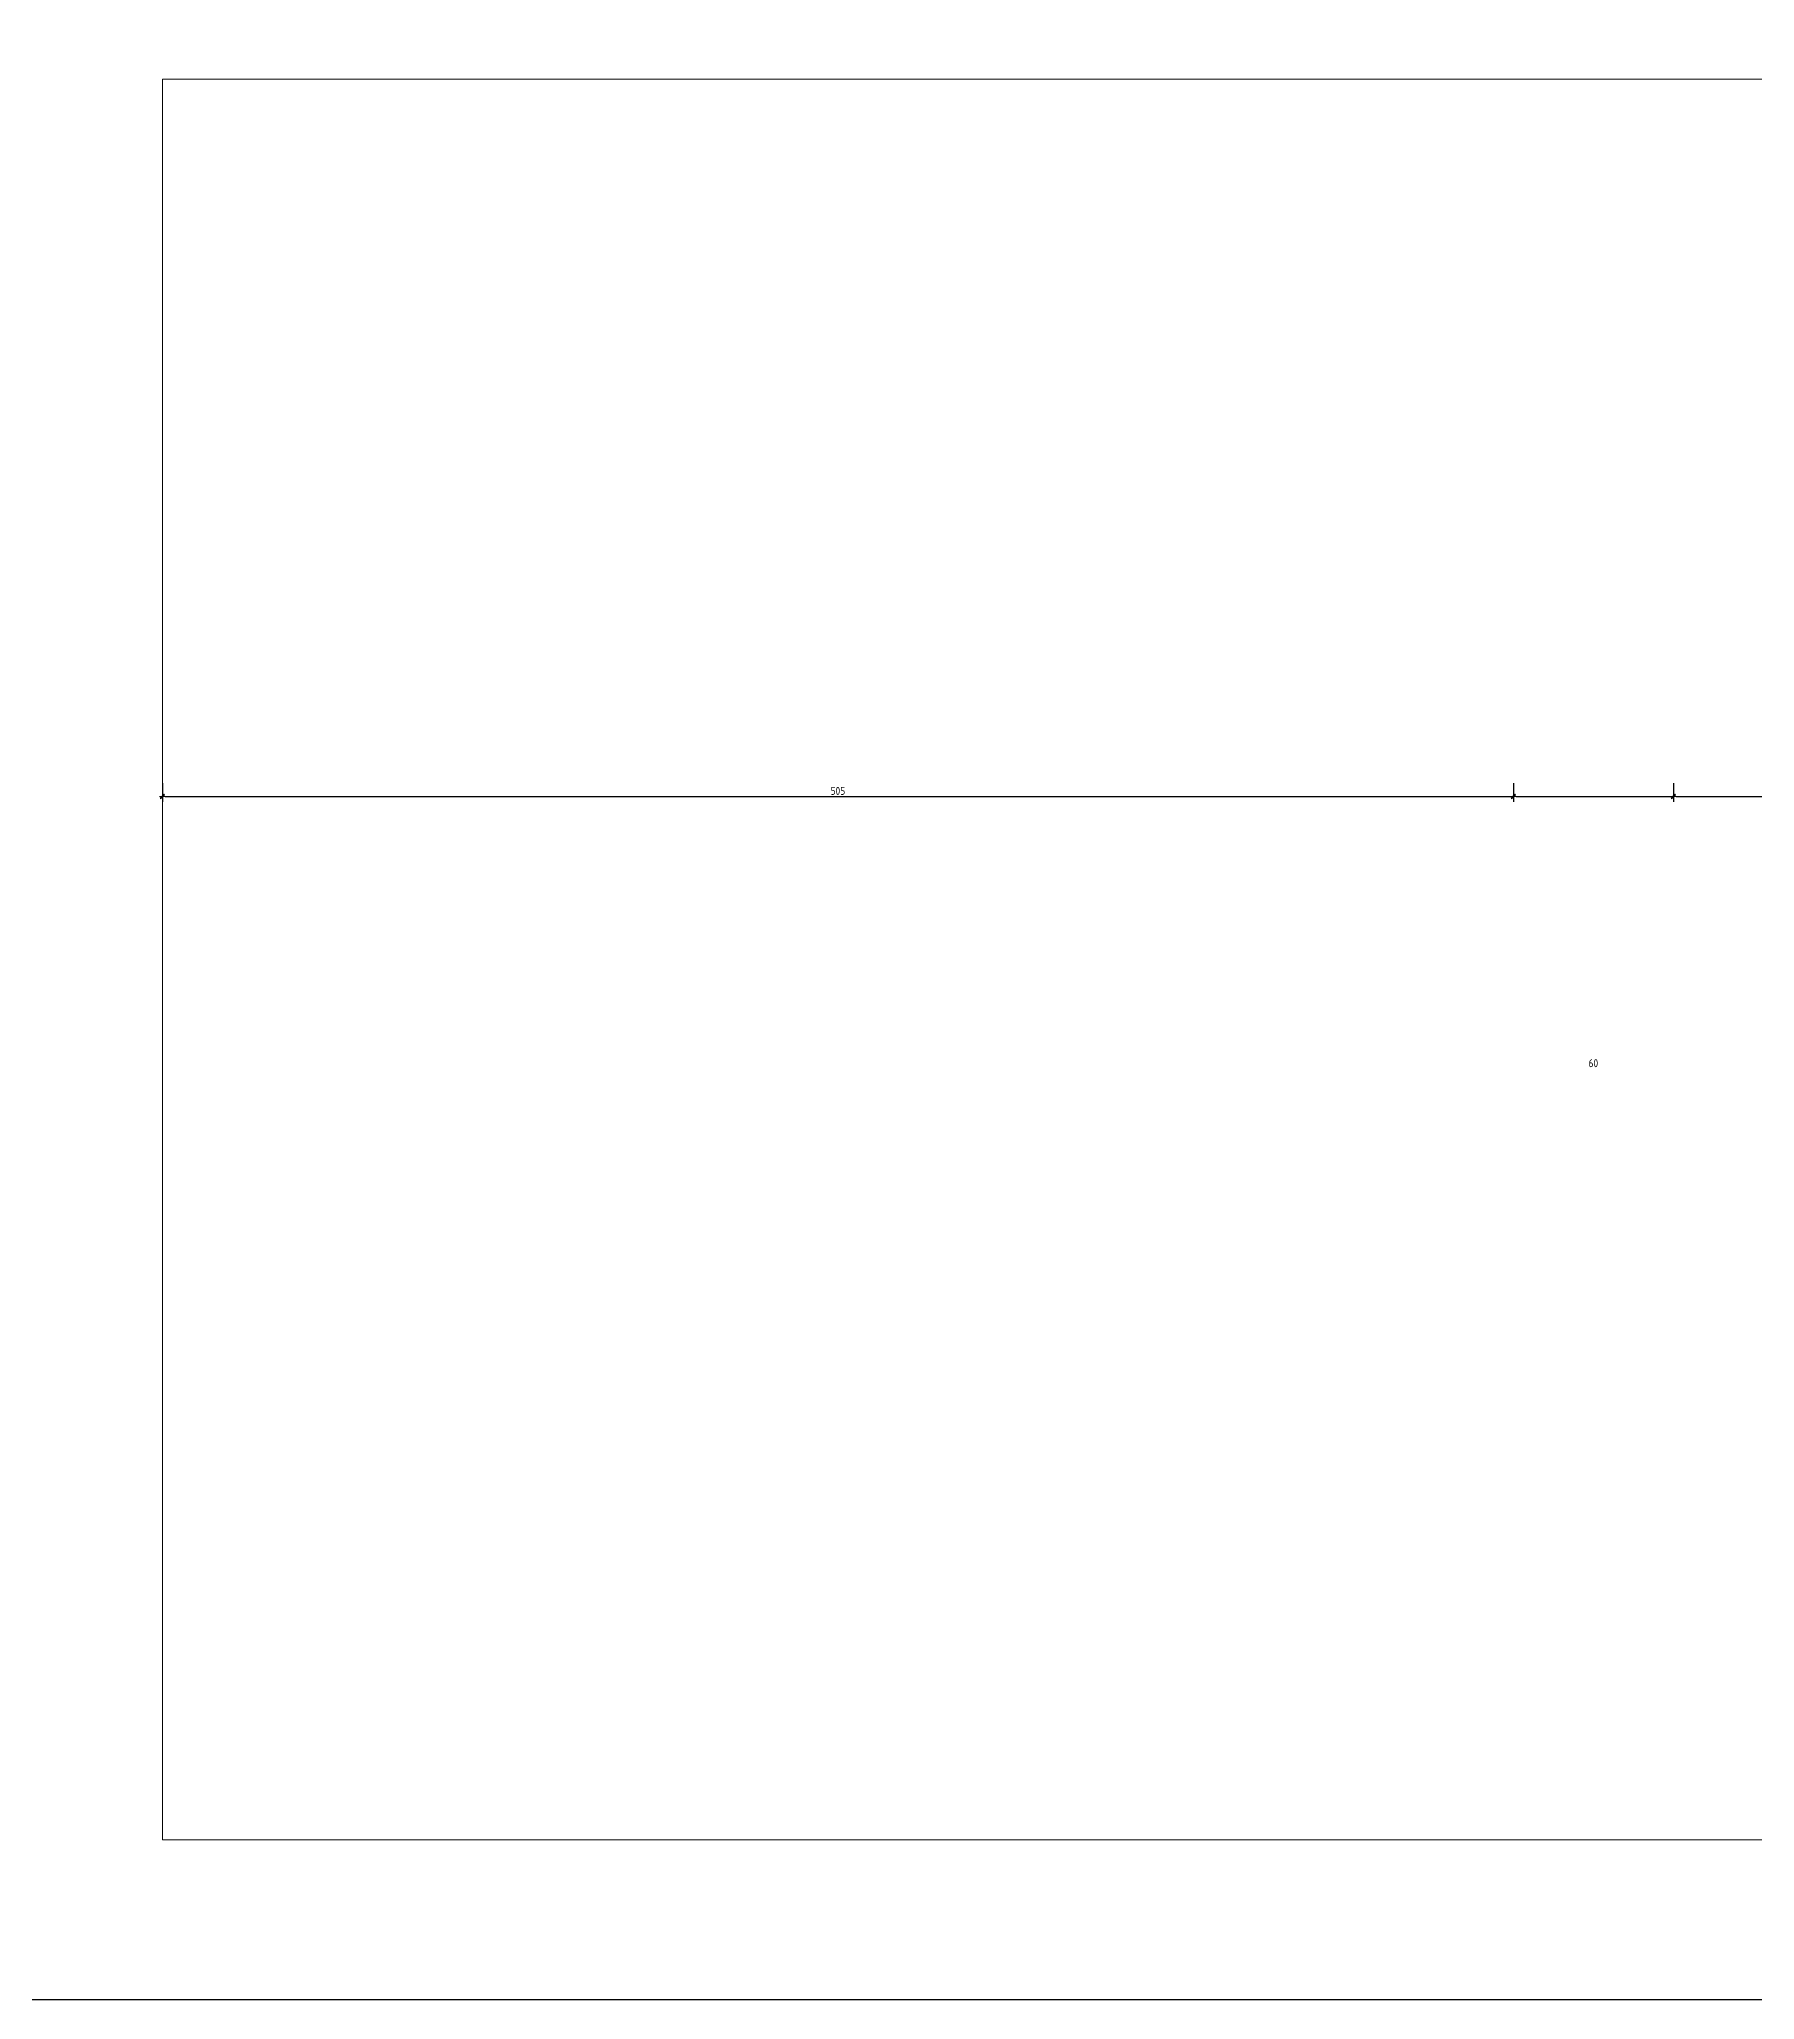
# Model space of a CAD drawing. Header units: millimetres. Extents: x 164760 to 3716174, y -1766400 to 11969.
# Drawn here: x 3661172 to 3661815, y -1609421 to -1608686 of the extents above; entities that cross this region are included whole.
import ezdxf

# ---------------------------------------------------------------- set-up
doc = ezdxf.new("R2010")
doc.units = ezdxf.units.MM
doc.header["$LTSCALE"] = 1000
doc.layers.get('0').update_dxf_attribs({"color": 253, "linetype": 'CONTINUOUS'})
doc.layers.get('Defpoints').update_dxf_attribs({"color": 250, "linetype": 'CONTINUOUS', "lineweight": 0})
doc.layers.add('Dim【尺寸标注】', color=253, linetype='CONTINUOUS')
doc.layers.add('WINDOW', color=253, linetype='CONTINUOUS', lineweight=0)
doc.styles.add('CCD_DIM', font='ARCHS.SHX')
doc.dimstyles.new('ZL_1：50', dxfattribs={"dimtxt": 3, "dimasz": 1, "dimexe": 2, "dimexo": 2, "dimgap": 0.6, "dimtad": 1, "dimdec": 0, "dimrnd": 5, "dimdsep": 46, "dimtxsty": 'CCD_DIM', "dimblk": 'WS-cj', "dimblk1": 'WS-cj', "dimblk2": 'WS-cj', "dimcen": 1, "dimclrd": 44, "dimclre": 44, "dimclrt": 2, "dimadec": 0, "dimazin": 2, "dimtfac": 1, "dimtdec": 0, "dimtix": 1, "dimtmove": 2, "dimatfit": 3, "dimldrblk": 'hl_arrow2', "dimfxl": 5, "dimfxlon": 1, "dimarcsym": 0})

# ---------------------------------------------------------------- blocks, each defined once
blk = doc.blocks.new('WS-cj')
blk.add_hatch(color=2).paths.add_polyline_path([(0.59, 0.82), (-0.82, -0.59), (-0.59, -0.82), (0.82, 0.59)])
at = {"color": 2, "linetype": 'ByBlock', "lineweight": 0}
for p, q in [((-1.1, 0), (0, 0)), ((0, 0), (1.1, 0))]:
    blk.add_line(p, q, dxfattribs=at)
at = {"color": 2}
blk.add_lwpolyline([(0.59, 0.82), (-0.82, -0.59), (-0.59, -0.82), (0.82, 0.59)], close=True, dxfattribs=at)
blk = doc.blocks.new('*D653')
at = {"layer": 'Defpoints', "color": 0, "transparency": 16777216}
for p in [(3661218.26, -1608701.39), (3661724.92, -1608701.39), (3661724.92, -1608970.27)]:
    blk.add_point(p, dxfattribs=at)
at = {"layer": 'Dim【尺寸标注】', "color": 44, "lineweight": -2, "transparency": 16777216}
for p, q in [((3661218.26, -1608965.27), (3661218.26, -1608972.27)), ((3661724.92, -1608965.27), (3661724.92, -1608972.27)), ((3661219.26, -1608970.27), (3661723.92, -1608970.27))]:
    blk.add_line(p, q, dxfattribs=at)
at = {"layer": 'Dim【尺寸标注】', "color": 44, "lineweight": -2, "transparency": 16777216, "rotation": 180}
blk.add_blockref('WS-cj', (3661218.26, -1608970.27), dxfattribs=at)
at = {"layer": 'Dim【尺寸标注】', "color": 44, "lineweight": -2, "transparency": 16777216}
blk.add_blockref('WS-cj', (3661724.92, -1608970.27), dxfattribs=at)
at = {"layer": 'Dim【尺寸标注】', "color": 2, "transparency": 16777216, "insert": (3661471.59, -1608968.17), "char_height": 3, "attachment_point": 5, "style": 'CCD_DIM'}
blk.add_mtext('505', dxfattribs=at)
blk = doc.blocks.new('hl_arrow2')
at = {"color": 2}
blk.add_line((-0.22, 0), (-1, 0), dxfattribs=at)
blk.add_lwpolyline([(-0.22, 0), (-0.86, -0.69), (-0.65, -0.86), (0, 0), (-0.65, 0.86), (-0.86, 0.69)], close=True, dxfattribs=at)
for points in [[(-0.86, 0.69), (-0.65, 0.86), (-0.22, 0), (0, 0)], [(-0.86, -0.69), (-0.65, -0.86), (-0.22, 0), (0, 0)]]:
    blk.add_solid(points, dxfattribs=at)
blk = doc.blocks.new('*D654')
at = {"layer": 'Defpoints', "color": 0, "transparency": 16777216}
for p in [(3661724.92, -1608701.39), (3661784.92, -1608701.39), (3661784.92, -1608970.27)]:
    blk.add_point(p, dxfattribs=at)
at = {"layer": 'Dim【尺寸标注】', "color": 44, "lineweight": -2, "transparency": 16777216}
for p, q in [((3661724.92, -1608965.27), (3661724.92, -1608972.27)), ((3661784.92, -1608965.27), (3661784.92, -1608972.27)), ((3661725.92, -1608970.27), (3661783.92, -1608970.27))]:
    blk.add_line(p, q, dxfattribs=at)
at = {"layer": 'Dim【尺寸标注】', "color": 44, "lineweight": -2, "transparency": 16777216, "rotation": 180}
blk.add_blockref('WS-cj', (3661724.92, -1608970.27), dxfattribs=at)
at = {"layer": 'Dim【尺寸标注】', "color": 44, "lineweight": -2, "transparency": 16777216}
blk.add_blockref('WS-cj', (3661784.92, -1608970.27), dxfattribs=at)
at = {"layer": 'Dim【尺寸标注】', "color": 2, "transparency": 16777216, "insert": (3661754.92, -1609070.27), "char_height": 3, "attachment_point": 5, "style": 'CCD_DIM'}
blk.add_mtext('60', dxfattribs=at)
blk = doc.blocks.new('*D655')
at = {"layer": 'Defpoints', "color": 0, "transparency": 16777216}
for p in [(3661784.92, -1608701.39), (3662291.59, -1608701.39), (3662291.59, -1608970.27)]:
    blk.add_point(p, dxfattribs=at)
at = {"layer": 'Dim【尺寸标注】', "color": 44, "lineweight": -2, "transparency": 16777216}
for p, q in [((3661784.92, -1608965.27), (3661784.92, -1608972.27)), ((3662291.59, -1608965.27), (3662291.59, -1608972.27)), ((3661785.92, -1608970.27), (3662290.59, -1608970.27))]:
    blk.add_line(p, q, dxfattribs=at)
at = {"layer": 'Dim【尺寸标注】', "color": 44, "lineweight": -2, "transparency": 16777216, "rotation": 180}
blk.add_blockref('WS-cj', (3661784.92, -1608970.27), dxfattribs=at)
at = {"layer": 'Dim【尺寸标注】', "color": 44, "lineweight": -2, "transparency": 16777216}
blk.add_blockref('WS-cj', (3662291.59, -1608970.27), dxfattribs=at)
at = {"layer": 'Dim【尺寸标注】', "color": 2, "transparency": 16777216, "insert": (3662038.26, -1608968.17), "char_height": 3, "attachment_point": 5, "style": 'CCD_DIM'}
blk.add_mtext('505', dxfattribs=at)

msp = doc.modelspace()

# ---------------------------------------------------------------- linework, layer by layer
msp.add_lwpolyline([(3660438.26, -1606421.39), (3663638.26, -1606421.39), (3663638.26, -1609421.39), (3660438.26, -1609421.39)], close=True)
at = {"layer": 'WINDOW'}
for p, q in [((3662858.26, -1608701.39), (3661218.26, -1608701.39)), ((3661218.26, -1608701.39), (3661218.26, -1609361.39))]:
    msp.add_line(p, q, dxfattribs=at)
msp.add_lwpolyline([(3662858.26, -1609361.39), (3661218.26, -1609361.39)], dxfattribs=at)

# ---------------------------------------------------------------- dimensions: what is measured, and where the dimension line sits
at = {"layer": 'Dim【尺寸标注】'}
for p1, p2, picture, middle in [((3661218.26, -1608701.39), (3661724.92, -1608701.39), '*D653', (3661471.59, -1608968.17)), ((3661784.92, -1608701.39), (3662291.59, -1608701.39), '*D655', (3662038.26, -1608968.17))]:
    dim = msp.add_aligned_dim(p1=p1, p2=p2, distance=-268.89, dimstyle='ZL_1：50', dxfattribs=at)
    dim.commit()
    dim.dimension.update_dxf_attribs({"geometry": picture, "text_midpoint": middle})
dim = msp.add_linear_dim(base=(3661784.92, -1608970.27), p1=(3661724.92, -1608701.39), p2=(3661784.92, -1608701.39), angle=0, dimstyle='ZL_1：50', dxfattribs=at)
dim.commit()
dim.dimension.update_dxf_attribs({"geometry": '*D654', "text_midpoint": (3661754.92, -1609070.27), "dimtype": 161})

doc.saveas('drawing.dxf')
